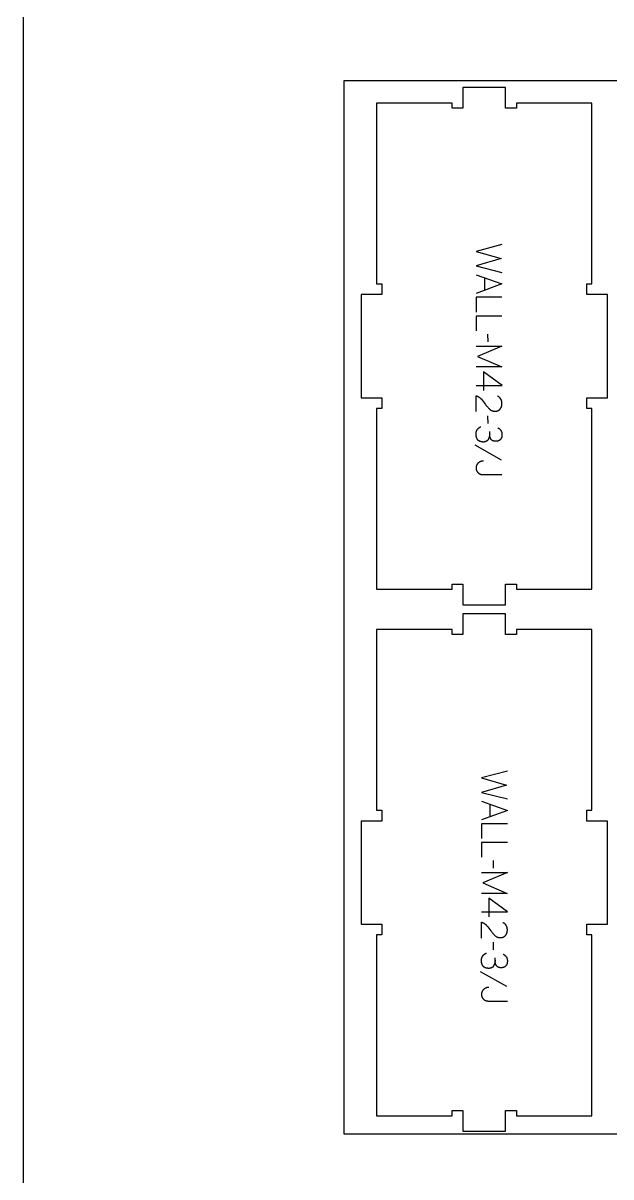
# Model space of a CAD drawing. Extents: x -13885 to -10701, y -27186 to -19593.
# Drawn here: x -13885 to -13204, y -22887 to -21550 of the extents above; entities that cross this region are included whole.
import ezdxf

# ---------------------------------------------------------------- set-up
doc = ezdxf.new("R2010")
doc.units = 0
for name, color, linetype in [('0_SHEET_SPRUCEPLY_2440X122', 1, 'CONTINUOUS'), ('1_ANYTOOL_1MMDEEP_LABELS_S', 2, 'CONTINUOUS'), ('4_ANYTOOL_CUTTHROUGH_OUTSI', 5, 'CONTINUOUS'), ('DONOTCUT', 18, 'CONTINUOUS')]:
    doc.layers.add(name, color=color, linetype=linetype)

msp = doc.modelspace()

# ---------------------------------------------------------------- linework, layer by layer
at = {"layer": '0_SHEET_SPRUCEPLY_2440X122'}
msp.add_lwpolyline([(-13513.1, -21616.7), (-13513.1, -22836.7), (-11073.1, -22836.7), (-11073.1, -21616.7)], close=True, dxfattribs=at)
at = {"layer": '1_ANYTOOL_1MMDEEP_LABELS_S'}
for points in [[(-13329.9, -21806.4), (-13359.9, -21814.2), (-13330.8, -21822.6), (-13359.9, -21831.1), (-13329.9, -21838.6)], [(-13359.9, -21841.2), (-13329.9, -21852), (-13359.9, -21863.1)], [(-13350.3, -21844.6), (-13350.3, -21859.5)], [(-13329.9, -21867.4), (-13359.9, -21867.4), (-13359.9, -21884.5)], [(-13329.9, -21889.2), (-13359.9, -21889.2), (-13359.9, -21906.3)], [(-13346, -21918.9), (-13346.1, -21910.2)], [(-13359.9, -21924.1), (-13329.9, -21924.1), (-13358.2, -21936.1), (-13330, -21948.1), (-13359.9, -21948.1)], [(-13359.9, -21969.6), (-13329.8, -21969.7), (-13351.2, -21953.7)], [(-13351.2, -21953.7), (-13351.2, -21975.4)], [(-13359.8, -21999.9), (-13359.8, -21981.6), (-13359.3, -21981.7), (-13359.1, -21981.8), (-13358.9, -21981.9), (-13358.6, -21981.9), (-13358.4, -21982), (-13358.2, -21982.1), (-13358, -21982.2), (-13357.8, -21982.3), (-13357.6, -21982.4), (-13357.4, -21982.5), (-13357.2, -21982.6), (-13357, -21982.8), (-13356.8, -21982.9), (-13356.6, -21983), (-13356.4, -21983.1), (-13356.2, -21983.3), (-13356, -21983.4), (-13355.8, -21983.5), (-13355.6, -21983.7), (-13355.5, -21983.8), (-13355.3, -21984), (-13355.1, -21984.1), (-13354.9, -21984.3), (-13354.8, -21984.4), (-13354.6, -21984.6), (-13354.4, -21984.7), (-13354.3, -21984.9), (-13354.1, -21985.1), (-13353.9, -21985.2), (-13353.6, -21985.6), (-13352.4, -21987.1), (-13351.2, -21988.6), (-13350.1, -21990.1), (-13348.9, -21991.6), (-13348.4, -21992.4), (-13347.8, -21993.1), (-13347.2, -21993.8), (-13346.6, -21994.5), (-13346, -21995.2), (-13345.4, -21995.8), (-13344.8, -21996.4), (-13344.2, -21997), (-13344.1, -21997.2), (-13343.9, -21997.3), (-13343.7, -21997.4), (-13343.6, -21997.6), (-13343.4, -21997.7), (-13343.2, -21997.8), (-13343.1, -21997.9), (-13342.9, -21998.1), (-13342.7, -21998.2), (-13342.5, -21998.3), (-13342.4, -21998.4), (-13342.2, -21998.5), (-13342, -21998.6), (-13341.8, -21998.6), (-13341.6, -21998.7), (-13341.4, -21998.8), (-13341.2, -21998.9), (-13341.1, -21998.9), (-13340.9, -21999), (-13340.7, -21999.1), (-13340.5, -21999.1), (-13340.2, -21999.2), (-13340, -21999.2), (-13339.8, -21999.2), (-13339.6, -21999.3), (-13339.4, -21999.3), (-13339.2, -21999.3), (-13339, -21999.3), (-13338.8, -21999.4), (-13338.5, -21999.4), (-13338.3, -21999.4), (-13338.1, -21999.4), (-13337.8, -21999.4), (-13337.6, -21999.4), (-13337.3, -21999.4), (-13337.1, -21999.3), (-13336.9, -21999.3), (-13336.6, -21999.3), (-13336.4, -21999.3), (-13336.2, -21999.2), (-13336, -21999.2), (-13335.8, -21999.1), (-13335.5, -21999.1), (-13335.3, -21999), (-13335.1, -21999), (-13334.9, -21998.9), (-13334.7, -21998.8), (-13334.5, -21998.8), (-13334.3, -21998.7), (-13334.2, -21998.6), (-13334, -21998.5), (-13333.8, -21998.4), (-13333.6, -21998.3), (-13333.5, -21998.2), (-13333.3, -21998.1), (-13333.1, -21998), (-13333, -21997.8), (-13332.8, -21997.7), (-13332.7, -21997.6), (-13332.5, -21997.4), (-13332.4, -21997.3), (-13332.2, -21997.2), (-13332.1, -21997), (-13332, -21996.9), (-13331.8, -21996.7), (-13331.7, -21996.5), (-13331.6, -21996.4), (-13331.5, -21996.2), (-13331.4, -21996), (-13331.2, -21995.9), (-13331.1, -21995.7), (-13331, -21995.5), (-13330.9, -21995.3), (-13330.8, -21995.1), (-13330.8, -21995), (-13330.7, -21994.8), (-13330.6, -21994.6), (-13330.5, -21994.4), (-13330.4, -21994.2), (-13330.4, -21994), (-13330.3, -21993.8), (-13330.3, -21993.6), (-13330.2, -21993.4), (-13330.2, -21993.2), (-13330.1, -21993), (-13330.1, -21992.8), (-13330, -21992.5), (-13330, -21992.3), (-13330, -21992.1), (-13329.9, -21991.9), (-13329.9, -21991.6), (-13329.9, -21991.4), (-13329.9, -21991.2), (-13329.9, -21990.9), (-13329.9, -21990.5), (-13329.9, -21990.1), (-13329.9, -21989.7), (-13329.9, -21989.4), (-13329.9, -21989), (-13330, -21988.7), (-13330, -21988.4), (-13330.1, -21988), (-13330.2, -21987.7), (-13330.3, -21987.4), (-13330.3, -21987.3), (-13330.4, -21987.1), (-13330.4, -21987), (-13330.5, -21986.8), (-13330.5, -21986.7), (-13330.6, -21986.5), (-13330.6, -21986.4), (-13330.7, -21986.2), (-13330.8, -21986.1), (-13330.8, -21985.9), (-13330.9, -21985.8), (-13331, -21985.7), (-13331.1, -21985.5), (-13331.1, -21985.4), (-13331.2, -21985.3), (-13331.3, -21985.1), (-13331.4, -21985), (-13331.5, -21984.9), (-13331.6, -21984.8), (-13331.7, -21984.6), (-13331.8, -21984.5), (-13331.8, -21984.4), (-13331.9, -21984.3), (-13332.1, -21984.1), (-13332.2, -21984), (-13332.3, -21983.9), (-13332.4, -21983.8), (-13332.5, -21983.7), (-13332.6, -21983.6), (-13332.7, -21983.5), (-13332.8, -21983.4), (-13333, -21983.3), (-13333.2, -21983.1), (-13333.5, -21982.9), (-13333.8, -21982.7), (-13334, -21982.5), (-13334.3, -21982.3), (-13334.6, -21982.1), (-13335, -21982)], [(-13346, -22013.6), (-13346.1, -22004.8)], [(-13344.1, -22025.7), (-13344.1, -22026.1), (-13344.2, -22026.5), (-13344.2, -22027), (-13344.3, -22027.4), (-13344.3, -22027.8), (-13344.4, -22028.2), (-13344.5, -22028.6), (-13344.6, -22029), (-13344.7, -22029.4), (-13344.8, -22029.8), (-13345, -22030.2), (-13345.1, -22030.6), (-13345.3, -22031), (-13345.5, -22031.4), (-13345.6, -22031.8), (-13345.8, -22032.1), (-13345.9, -22032.3), (-13346, -22032.5), (-13346.1, -22032.6), (-13346.1, -22032.7), (-13346.2, -22032.7), (-13346.3, -22032.8), (-13346.3, -22032.9), (-13346.4, -22033), (-13346.4, -22033.1), (-13346.5, -22033.1), (-13346.6, -22033.2), (-13346.6, -22033.3), (-13346.7, -22033.4), (-13346.8, -22033.4), (-13346.8, -22033.5), (-13346.9, -22033.6), (-13347, -22033.6), (-13347, -22033.7), (-13347.1, -22033.8), (-13347.2, -22033.8), (-13347.3, -22033.9), (-13347.3, -22033.9), (-13347.4, -22034), (-13347.5, -22034), (-13347.6, -22034.1), (-13347.7, -22034.2), (-13347.7, -22034.2), (-13347.8, -22034.3), (-13347.9, -22034.3), (-13348, -22034.3), (-13348.1, -22034.4), (-13348.2, -22034.4), (-13348.3, -22034.5), (-13348.4, -22034.5), (-13348.5, -22034.6), (-13348.5, -22034.6), (-13348.7, -22034.7), (-13348.9, -22034.7), (-13349.1, -22034.8), (-13349.3, -22034.9), (-13349.6, -22034.9), (-13349.8, -22034.9), (-13350, -22035), (-13350.2, -22035), (-13350.4, -22035), (-13350.7, -22035.1), (-13350.9, -22035.1), (-13351.2, -22035.1), (-13351.4, -22035.1), (-13351.7, -22035.1), (-13352, -22035.1), (-13352.2, -22035.1), (-13352.5, -22035), (-13352.8, -22035), (-13353, -22035), (-13353.3, -22035), (-13353.5, -22034.9), (-13353.7, -22034.9), (-13354, -22034.8), (-13354.2, -22034.8), (-13354.4, -22034.7), (-13354.7, -22034.7), (-13354.9, -22034.6), (-13355.1, -22034.5), (-13355.3, -22034.5), (-13355.5, -22034.4), (-13355.7, -22034.3), (-13355.9, -22034.2), (-13356.1, -22034.1), (-13356.2, -22034), (-13356.4, -22033.9), (-13356.6, -22033.8), (-13356.7, -22033.7), (-13356.9, -22033.6), (-13357.1, -22033.4), (-13357.2, -22033.3), (-13357.3, -22033.2), (-13357.4, -22033.2), (-13357.4, -22033.1), (-13357.5, -22033), (-13357.6, -22033), (-13357.6, -22032.9), (-13357.7, -22032.8), (-13357.8, -22032.8), (-13357.9, -22032.6), (-13358, -22032.4), (-13358.1, -22032.3), (-13358.2, -22032.1), (-13358.3, -22032), (-13358.5, -22031.8), (-13358.6, -22031.6), (-13358.7, -22031.4), (-13358.7, -22031.2), (-13358.8, -22031.1), (-13358.9, -22030.9), (-13359, -22030.7), (-13359.1, -22030.5), (-13359.2, -22030.3), (-13359.2, -22030.1), (-13359.3, -22029.9), (-13359.4, -22029.7), (-13359.4, -22029.5), (-13359.5, -22029.2), (-13359.5, -22029), (-13359.6, -22028.8), (-13359.6, -22028.6), (-13359.7, -22028.3), (-13359.7, -22028.1), (-13359.7, -22027.9), (-13359.8, -22027.4), (-13359.8, -22026.9), (-13359.8, -22026.4), (-13359.9, -22025.8), (-13359.9, -22025.4), (-13359.8, -22025.1), (-13359.8, -22024.7), (-13359.8, -22024.3), (-13359.7, -22024), (-13359.7, -22023.8), (-13359.7, -22023.7), (-13359.6, -22023.5), (-13359.6, -22023.3), (-13359.5, -22023.2), (-13359.5, -22023), (-13359.5, -22022.8), (-13359.4, -22022.7), (-13359.4, -22022.5), (-13359.3, -22022.4), (-13359.2, -22022.2), (-13359.2, -22022.1), (-13359.1, -22021.9), (-13359.1, -22021.8), (-13359, -22021.6), (-13358.9, -22021.5), (-13358.8, -22021.3), (-13358.8, -22021.2), (-13358.7, -22021), (-13358.6, -22020.9), (-13358.5, -22020.8), (-13358.4, -22020.6), (-13358.3, -22020.5), (-13358.2, -22020.4), (-13358.2, -22020.3), (-13358.1, -22020.1), (-13358, -22020), (-13357.8, -22019.9), (-13357.7, -22019.8), (-13357.6, -22019.7), (-13357.5, -22019.5), (-13357.4, -22019.4), (-13357.3, -22019.3), (-13357.2, -22019.2), (-13357, -22019.1), (-13356.9, -22019), (-13356.8, -22018.9), (-13356.7, -22018.8), (-13356.5, -22018.7), (-13356.4, -22018.6), (-13356.2, -22018.5), (-13356.1, -22018.4), (-13355.9, -22018.3), (-13355.8, -22018.2), (-13355.5, -22018), (-13355.2, -22017.9), (-13354.8, -22017.7), (-13354.5, -22017.6), (-13354.2, -22017.4)], [(-13334.8, -22018.5), (-13334.5, -22018.7), (-13334.2, -22018.9), (-13333.9, -22019), (-13333.6, -22019.2), (-13333.4, -22019.4), (-13333.1, -22019.6), (-13332.9, -22019.8), (-13332.7, -22019.9), (-13332.6, -22020), (-13332.5, -22020.1), (-13332.4, -22020.2), (-13332.3, -22020.3), (-13332.2, -22020.4), (-13332.1, -22020.5), (-13332, -22020.6), (-13331.9, -22020.7), (-13331.8, -22020.9), (-13331.7, -22021), (-13331.6, -22021.1), (-13331.5, -22021.2), (-13331.4, -22021.3), (-13331.3, -22021.5), (-13331.2, -22021.6), (-13331.2, -22021.7), (-13331.1, -22021.8), (-13331, -22022), (-13330.9, -22022.1), (-13330.9, -22022.2), (-13330.8, -22022.4), (-13330.7, -22022.5), (-13330.7, -22022.6), (-13330.6, -22022.8), (-13330.5, -22022.9), (-13330.5, -22023), (-13330.4, -22023.2), (-13330.4, -22023.3), (-13330.3, -22023.5), (-13330.3, -22023.6), (-13330.2, -22023.8), (-13330.2, -22024.1), (-13330.1, -22024.4), (-13330, -22024.7), (-13330, -22025), (-13329.9, -22025.4), (-13329.9, -22025.7), (-13329.9, -22026), (-13329.9, -22026.4), (-13329.9, -22026.7), (-13329.9, -22026.9), (-13329.9, -22027.1), (-13329.9, -22027.4), (-13329.9, -22027.6), (-13329.9, -22027.8), (-13329.9, -22028), (-13329.9, -22028.1), (-13330, -22028.3), (-13330, -22028.5), (-13330, -22028.7), (-13330.1, -22028.9), (-13330.1, -22029.1), (-13330.2, -22029.3), (-13330.2, -22029.4), (-13330.3, -22029.6), (-13330.3, -22029.8), (-13330.4, -22030), (-13330.5, -22030.1), (-13330.5, -22030.3), (-13330.6, -22030.5), (-13330.7, -22030.6), (-13330.7, -22030.8), (-13330.8, -22030.9), (-13330.9, -22031.1), (-13331, -22031.2), (-13331.1, -22031.4), (-13331.2, -22031.5), (-13331.3, -22031.7), (-13331.4, -22031.8), (-13331.5, -22032), (-13331.6, -22032.1), (-13331.7, -22032.2), (-13331.9, -22032.4), (-13332, -22032.5), (-13332.1, -22032.6), (-13332.2, -22032.7), (-13332.4, -22032.8), (-13332.5, -22033), (-13332.6, -22033.1), (-13332.8, -22033.2), (-13332.9, -22033.3), (-13333.1, -22033.4), (-13333.2, -22033.4), (-13333.4, -22033.5), (-13333.5, -22033.6), (-13333.7, -22033.7), (-13333.9, -22033.7), (-13334, -22033.8), (-13334.2, -22033.9), (-13334.4, -22033.9), (-13334.5, -22034), (-13334.7, -22034), (-13334.9, -22034.1), (-13335.1, -22034.1), (-13335.3, -22034.2), (-13335.5, -22034.2), (-13335.7, -22034.2), (-13335.9, -22034.3), (-13336.1, -22034.3), (-13336.3, -22034.3), (-13336.5, -22034.3), (-13336.7, -22034.3), (-13336.9, -22034.3), (-13337.4, -22034.3), (-13337.8, -22034.3), (-13338.1, -22034.3), (-13338.4, -22034.2), (-13338.7, -22034.2), (-13338.9, -22034.2), (-13339, -22034.2), (-13339.1, -22034.1), (-13339.3, -22034.1), (-13339.4, -22034.1), (-13339.6, -22034), (-13339.7, -22034), (-13339.8, -22033.9), (-13339.9, -22033.9), (-13340.1, -22033.9), (-13340.2, -22033.8), (-13340.3, -22033.8), (-13340.4, -22033.7), (-13340.5, -22033.7), (-13340.6, -22033.6), (-13340.7, -22033.6), (-13340.9, -22033.5), (-13341, -22033.4), (-13341.1, -22033.4), (-13341.2, -22033.3), (-13341.3, -22033.2), (-13341.3, -22033.2), (-13341.5, -22033), (-13341.7, -22032.9), (-13341.9, -22032.7), (-13342, -22032.5), (-13342.1, -22032.5), (-13342.2, -22032.4), (-13342.2, -22032.3), (-13342.3, -22032.2), (-13342.4, -22032.1), (-13342.5, -22032), (-13342.5, -22032), (-13342.6, -22031.9), (-13342.6, -22031.8), (-13342.7, -22031.7), (-13342.8, -22031.6), (-13342.8, -22031.5), (-13342.9, -22031.4), (-13342.9, -22031.3), (-13343, -22031.2), (-13343, -22031.1), (-13343.1, -22031), (-13343.1, -22030.9), (-13343.2, -22030.8), (-13343.2, -22030.7), (-13343.3, -22030.6), (-13343.3, -22030.5), (-13343.4, -22030.3), (-13343.5, -22030.1), (-13343.5, -22029.9), (-13343.6, -22029.6), (-13343.7, -22029.4), (-13343.7, -22029.2), (-13343.8, -22029), (-13343.8, -22028.7), (-13343.9, -22028.5), (-13343.9, -22028.3), (-13343.9, -22028), (-13344, -22027.8), (-13344, -22027.6), (-13344, -22027.3), (-13344, -22027.1), (-13344, -22026.8), (-13344, -22026.6), (-13344.1, -22022.9)], [(-13330.3, -22056.1), (-13361.1, -22038.9)], [(-13351.4, -22057.2), (-13351.6, -22057.2), (-13351.8, -22057.2), (-13352, -22057.2), (-13352.2, -22057.2), (-13352.4, -22057.2), (-13352.6, -22057.2), (-13352.8, -22057.3), (-13353, -22057.3), (-13353.2, -22057.3), (-13353.4, -22057.4), (-13353.6, -22057.4), (-13353.8, -22057.5), (-13354, -22057.5), (-13354.1, -22057.6), (-13354.3, -22057.6), (-13354.5, -22057.7), (-13354.7, -22057.8), (-13354.9, -22057.9), (-13355.1, -22057.9), (-13355.2, -22058), (-13355.4, -22058.1), (-13355.6, -22058.2), (-13355.8, -22058.3), (-13356, -22058.4), (-13356.1, -22058.5), (-13356.3, -22058.6), (-13356.5, -22058.7), (-13356.6, -22058.8), (-13356.8, -22059), (-13357, -22059.1), (-13357.1, -22059.2), (-13357.3, -22059.4), (-13357.4, -22059.5), (-13357.6, -22059.6), (-13357.7, -22059.8), (-13357.9, -22059.9), (-13358, -22060.1), (-13358.2, -22060.2), (-13358.3, -22060.4), (-13358.4, -22060.6), (-13358.5, -22060.7), (-13358.6, -22060.9), (-13358.7, -22061), (-13358.9, -22061.2), (-13359, -22061.4), (-13359, -22061.6), (-13359.1, -22061.7), (-13359.2, -22061.9), (-13359.3, -22062.1), (-13359.4, -22062.3), (-13359.4, -22062.5), (-13359.5, -22062.7), (-13359.6, -22062.9), (-13359.6, -22063.1), (-13359.7, -22063.3), (-13359.7, -22063.5), (-13359.7, -22063.7), (-13359.8, -22063.9), (-13359.8, -22064.1), (-13359.8, -22064.3), (-13359.8, -22064.5), (-13359.8, -22064.7), (-13359.9, -22064.9), (-13359.9, -22065.2), (-13359.9, -22065.4), (-13359.8, -22065.6), (-13359.8, -22065.8), (-13359.8, -22066), (-13359.8, -22066.2), (-13359.8, -22066.4), (-13359.7, -22066.6), (-13359.7, -22066.8), (-13359.7, -22067), (-13359.6, -22067.2), (-13359.6, -22067.4), (-13359.5, -22067.6), (-13359.5, -22067.7), (-13359.4, -22067.9), (-13359.3, -22068.1), (-13359.3, -22068.3), (-13359.2, -22068.5), (-13359.1, -22068.6), (-13359, -22068.8), (-13358.9, -22069), (-13358.8, -22069.1), (-13358.7, -22069.3), (-13358.6, -22069.4), (-13358.5, -22069.6), (-13358.4, -22069.7), (-13358.3, -22069.9), (-13358.2, -22070), (-13358.1, -22070.2), (-13357.9, -22070.3), (-13357.8, -22070.5), (-13357.6, -22070.6), (-13357.5, -22070.7), (-13357.4, -22070.9), (-13357.2, -22071), (-13357, -22071.1), (-13356.9, -22071.2), (-13356.7, -22071.4), (-13356.6, -22071.5), (-13356.4, -22071.6), (-13356.3, -22071.7), (-13356.1, -22071.8), (-13355.9, -22071.9), (-13355.8, -22072), (-13355.6, -22072), (-13355.4, -22072.1), (-13355.2, -22072.2), (-13355.1, -22072.3), (-13354.9, -22072.4), (-13354.7, -22072.4), (-13354.5, -22072.5), (-13354.3, -22072.5), (-13354.2, -22072.6), (-13354, -22072.6), (-13353.8, -22072.7), (-13353.6, -22072.7), (-13353.4, -22072.8), (-13353.2, -22072.8), (-13353, -22072.8), (-13352.8, -22072.8), (-13352.6, -22072.9), (-13352.4, -22072.9), (-13352.2, -22072.9), (-13352, -22072.9), (-13351.8, -22072.9), (-13329.9, -22072.9)], [(-13323.6, -22416.4), (-13353.6, -22424.2), (-13324.5, -22432.6), (-13353.6, -22441.1), (-13323.6, -22448.6)], [(-13353.6, -22451.2), (-13323.6, -22462), (-13353.6, -22473.1)], [(-13344, -22454.6), (-13344, -22469.5)], [(-13323.6, -22477.4), (-13353.6, -22477.4), (-13353.6, -22494.5)], [(-13323.6, -22499.2), (-13353.6, -22499.2), (-13353.6, -22516.3)], [(-13339.7, -22528.9), (-13339.8, -22520.2)], [(-13353.6, -22534.1), (-13323.6, -22534.1), (-13352, -22546.1), (-13323.7, -22558.1), (-13353.6, -22558.1)], [(-13353.6, -22579.6), (-13323.6, -22579.7), (-13344.9, -22563.7)], [(-13344.9, -22563.7), (-13344.9, -22585.4)], [(-13353.6, -22609.9), (-13353.5, -22591.6), (-13353.1, -22591.7), (-13352.8, -22591.8), (-13352.6, -22591.9), (-13352.4, -22591.9), (-13352.2, -22592), (-13352, -22592.1), (-13351.8, -22592.2), (-13351.5, -22592.3), (-13351.3, -22592.4), (-13351.1, -22592.5), (-13350.9, -22592.6), (-13350.7, -22592.8), (-13350.5, -22592.9), (-13350.3, -22593), (-13350.1, -22593.1), (-13349.9, -22593.3), (-13349.8, -22593.4), (-13349.6, -22593.5), (-13349.4, -22593.7), (-13349.2, -22593.8), (-13349, -22594), (-13348.9, -22594.1), (-13348.7, -22594.3), (-13348.5, -22594.4), (-13348.3, -22594.6), (-13348.2, -22594.7), (-13348, -22594.9), (-13347.8, -22595.1), (-13347.7, -22595.2), (-13347.4, -22595.6), (-13346.2, -22597.1), (-13345, -22598.6), (-13343.8, -22600.1), (-13342.7, -22601.6), (-13342.1, -22602.4), (-13341.5, -22603.1), (-13341, -22603.8), (-13340.4, -22604.5), (-13339.8, -22605.2), (-13339.2, -22605.8), (-13338.6, -22606.4), (-13338, -22607), (-13337.8, -22607.2), (-13337.6, -22607.3), (-13337.5, -22607.4), (-13337.3, -22607.6), (-13337.2, -22607.7), (-13337, -22607.8), (-13336.8, -22607.9), (-13336.6, -22608.1), (-13336.5, -22608.2), (-13336.3, -22608.3), (-13336.1, -22608.4), (-13335.9, -22608.5), (-13335.8, -22608.6), (-13335.6, -22608.6), (-13335.4, -22608.7), (-13335.2, -22608.8), (-13335, -22608.9), (-13334.8, -22608.9), (-13334.6, -22609), (-13334.4, -22609.1), (-13334.2, -22609.1), (-13334, -22609.2), (-13333.8, -22609.2), (-13333.6, -22609.2), (-13333.4, -22609.3), (-13333.2, -22609.3), (-13332.9, -22609.3), (-13332.7, -22609.3), (-13332.5, -22609.4), (-13332.3, -22609.4), (-13332.1, -22609.4), (-13331.8, -22609.4), (-13331.6, -22609.4), (-13331.3, -22609.4), (-13331.1, -22609.4), (-13330.9, -22609.3), (-13330.6, -22609.3), (-13330.4, -22609.3), (-13330.2, -22609.3), (-13329.9, -22609.2), (-13329.7, -22609.2), (-13329.5, -22609.1), (-13329.3, -22609.1), (-13329.1, -22609), (-13328.9, -22609), (-13328.7, -22608.9), (-13328.5, -22608.8), (-13328.3, -22608.8), (-13328.1, -22608.7), (-13327.9, -22608.6), (-13327.7, -22608.5), (-13327.6, -22608.4), (-13327.4, -22608.3), (-13327.2, -22608.2), (-13327, -22608.1), (-13326.9, -22608), (-13326.7, -22607.8), (-13326.6, -22607.7), (-13326.4, -22607.6), (-13326.3, -22607.4), (-13326.1, -22607.3), (-13326, -22607.2), (-13325.8, -22607), (-13325.7, -22606.9), (-13325.6, -22606.7), (-13325.5, -22606.5), (-13325.3, -22606.4), (-13325.2, -22606.2), (-13325.1, -22606), (-13325, -22605.9), (-13324.9, -22605.7), (-13324.8, -22605.5), (-13324.7, -22605.3), (-13324.6, -22605.1), (-13324.5, -22605), (-13324.4, -22604.8), (-13324.3, -22604.6), (-13324.3, -22604.4), (-13324.2, -22604.2), (-13324.1, -22604), (-13324.1, -22603.8), (-13324, -22603.6), (-13324, -22603.4), (-13323.9, -22603.2), (-13323.9, -22603), (-13323.8, -22602.8), (-13323.8, -22602.5), (-13323.7, -22602.3), (-13323.7, -22602.1), (-13323.7, -22601.9), (-13323.7, -22601.6), (-13323.6, -22601.4), (-13323.6, -22601.2), (-13323.6, -22600.9), (-13323.6, -22600.5), (-13323.6, -22600.1), (-13323.6, -22599.7), (-13323.7, -22599.4), (-13323.7, -22599), (-13323.7, -22598.7), (-13323.8, -22598.4), (-13323.9, -22598), (-13323.9, -22597.7), (-13324, -22597.4), (-13324.1, -22597.3), (-13324.1, -22597.1), (-13324.2, -22597), (-13324.2, -22596.8), (-13324.3, -22596.7), (-13324.3, -22596.5), (-13324.4, -22596.4), (-13324.4, -22596.2), (-13324.5, -22596.1), (-13324.6, -22595.9), (-13324.7, -22595.8), (-13324.7, -22595.7), (-13324.8, -22595.5), (-13324.9, -22595.4), (-13325, -22595.3), (-13325, -22595.1), (-13325.1, -22595), (-13325.2, -22594.9), (-13325.3, -22594.8), (-13325.4, -22594.6), (-13325.5, -22594.5), (-13325.6, -22594.4), (-13325.7, -22594.3), (-13325.8, -22594.1), (-13325.9, -22594), (-13326, -22593.9), (-13326.1, -22593.8), (-13326.2, -22593.7), (-13326.4, -22593.6), (-13326.5, -22593.5), (-13326.6, -22593.4), (-13326.7, -22593.3), (-13327, -22593.1), (-13327.2, -22592.9), (-13327.5, -22592.7), (-13327.8, -22592.5), (-13328.1, -22592.3), (-13328.4, -22592.1), (-13328.7, -22592)], [(-13339.7, -22623.6), (-13339.8, -22614.8)], [(-13337.8, -22635.7), (-13337.9, -22636.1), (-13337.9, -22636.5), (-13337.9, -22637), (-13338, -22637.4), (-13338.1, -22637.8), (-13338.2, -22638.2), (-13338.3, -22638.6), (-13338.4, -22639), (-13338.5, -22639.4), (-13338.6, -22639.8), (-13338.7, -22640.2), (-13338.9, -22640.6), (-13339, -22641), (-13339.2, -22641.4), (-13339.4, -22641.8), (-13339.6, -22642.1), (-13339.7, -22642.3), (-13339.8, -22642.5), (-13339.8, -22642.6), (-13339.9, -22642.7), (-13339.9, -22642.7), (-13340, -22642.8), (-13340.1, -22642.9), (-13340.1, -22643), (-13340.2, -22643.1), (-13340.2, -22643.1), (-13340.3, -22643.2), (-13340.4, -22643.3), (-13340.4, -22643.4), (-13340.5, -22643.4), (-13340.6, -22643.5), (-13340.6, -22643.6), (-13340.7, -22643.6), (-13340.8, -22643.7), (-13340.9, -22643.8), (-13340.9, -22643.8), (-13341, -22643.9), (-13341.1, -22643.9), (-13341.2, -22644), (-13341.2, -22644), (-13341.3, -22644.1), (-13341.4, -22644.2), (-13341.5, -22644.2), (-13341.6, -22644.3), (-13341.7, -22644.3), (-13341.8, -22644.3), (-13341.8, -22644.4), (-13341.9, -22644.4), (-13342, -22644.5), (-13342.1, -22644.5), (-13342.2, -22644.6), (-13342.3, -22644.6), (-13342.5, -22644.7), (-13342.7, -22644.7), (-13342.9, -22644.8), (-13343.1, -22644.9), (-13343.3, -22644.9), (-13343.5, -22644.9), (-13343.7, -22645), (-13344, -22645), (-13344.2, -22645), (-13344.4, -22645.1), (-13344.7, -22645.1), (-13344.9, -22645.1), (-13345.2, -22645.1), (-13345.4, -22645.1), (-13345.7, -22645.1), (-13346, -22645.1), (-13346.2, -22645), (-13346.5, -22645), (-13346.8, -22645), (-13347, -22645), (-13347.3, -22644.9), (-13347.5, -22644.9), (-13347.7, -22644.8), (-13348, -22644.8), (-13348.2, -22644.7), (-13348.4, -22644.7), (-13348.6, -22644.6), (-13348.8, -22644.5), (-13349, -22644.5), (-13349.2, -22644.4), (-13349.4, -22644.3), (-13349.6, -22644.2), (-13349.8, -22644.1), (-13350, -22644), (-13350.2, -22643.9), (-13350.3, -22643.8), (-13350.5, -22643.7), (-13350.7, -22643.6), (-13350.8, -22643.4), (-13351, -22643.3), (-13351, -22643.2), (-13351.1, -22643.2), (-13351.2, -22643.1), (-13351.2, -22643), (-13351.3, -22643), (-13351.4, -22642.9), (-13351.4, -22642.8), (-13351.5, -22642.8), (-13351.6, -22642.6), (-13351.8, -22642.4), (-13351.9, -22642.3), (-13352, -22642.1), (-13352.1, -22642), (-13352.2, -22641.8), (-13352.3, -22641.6), (-13352.4, -22641.4), (-13352.5, -22641.2), (-13352.6, -22641.1), (-13352.7, -22640.9), (-13352.8, -22640.7), (-13352.8, -22640.5), (-13352.9, -22640.3), (-13353, -22640.1), (-13353, -22639.9), (-13353.1, -22639.7), (-13353.2, -22639.5), (-13353.2, -22639.2), (-13353.3, -22639), (-13353.3, -22638.8), (-13353.4, -22638.6), (-13353.4, -22638.3), (-13353.5, -22638.1), (-13353.5, -22637.9), (-13353.5, -22637.4), (-13353.6, -22636.9), (-13353.6, -22636.4), (-13353.6, -22635.8), (-13353.6, -22635.4), (-13353.6, -22635.1), (-13353.6, -22634.7), (-13353.5, -22634.3), (-13353.5, -22634), (-13353.4, -22633.8), (-13353.4, -22633.7), (-13353.4, -22633.5), (-13353.3, -22633.3), (-13353.3, -22633.2), (-13353.2, -22633), (-13353.2, -22632.8), (-13353.2, -22632.7), (-13353.1, -22632.5), (-13353, -22632.4), (-13353, -22632.2), (-13352.9, -22632.1), (-13352.9, -22631.9), (-13352.8, -22631.8), (-13352.7, -22631.6), (-13352.7, -22631.5), (-13352.6, -22631.3), (-13352.5, -22631.2), (-13352.4, -22631), (-13352.4, -22630.9), (-13352.3, -22630.8), (-13352.2, -22630.6), (-13352.1, -22630.5), (-13352, -22630.4), (-13351.9, -22630.3), (-13351.8, -22630.1), (-13351.7, -22630), (-13351.6, -22629.9), (-13351.5, -22629.8), (-13351.4, -22629.7), (-13351.3, -22629.5), (-13351.2, -22629.4), (-13351, -22629.3), (-13350.9, -22629.2), (-13350.8, -22629.1), (-13350.7, -22629), (-13350.5, -22628.9), (-13350.4, -22628.8), (-13350.3, -22628.7), (-13350.1, -22628.6), (-13350, -22628.5), (-13349.8, -22628.4), (-13349.7, -22628.3), (-13349.5, -22628.2), (-13349.2, -22628), (-13348.9, -22627.9), (-13348.6, -22627.7), (-13348.3, -22627.6), (-13347.9, -22627.4)], [(-13328.5, -22628.5), (-13328.2, -22628.7), (-13327.9, -22628.9), (-13327.7, -22629), (-13327.4, -22629.2), (-13327.1, -22629.4), (-13326.9, -22629.6), (-13326.6, -22629.8), (-13326.5, -22629.9), (-13326.4, -22630), (-13326.3, -22630.1), (-13326.2, -22630.2), (-13326, -22630.3), (-13325.9, -22630.4), (-13325.8, -22630.5), (-13325.7, -22630.6), (-13325.6, -22630.7), (-13325.5, -22630.9), (-13325.4, -22631), (-13325.3, -22631.1), (-13325.3, -22631.2), (-13325.2, -22631.3), (-13325.1, -22631.5), (-13325, -22631.6), (-13324.9, -22631.7), (-13324.8, -22631.8), (-13324.8, -22632), (-13324.7, -22632.1), (-13324.6, -22632.2), (-13324.5, -22632.4), (-13324.5, -22632.5), (-13324.4, -22632.6), (-13324.4, -22632.8), (-13324.3, -22632.9), (-13324.2, -22633), (-13324.2, -22633.2), (-13324.1, -22633.3), (-13324.1, -22633.5), (-13324, -22633.6), (-13324, -22633.8), (-13323.9, -22634.1), (-13323.8, -22634.4), (-13323.8, -22634.7), (-13323.7, -22635), (-13323.7, -22635.4), (-13323.6, -22635.7), (-13323.6, -22636), (-13323.6, -22636.4), (-13323.6, -22636.7), (-13323.6, -22636.9), (-13323.6, -22637.1), (-13323.6, -22637.4), (-13323.6, -22637.6), (-13323.7, -22637.8), (-13323.7, -22638), (-13323.7, -22638.1), (-13323.7, -22638.3), (-13323.8, -22638.5), (-13323.8, -22638.7), (-13323.8, -22638.9), (-13323.9, -22639.1), (-13323.9, -22639.3), (-13324, -22639.4), (-13324, -22639.6), (-13324.1, -22639.8), (-13324.1, -22640), (-13324.2, -22640.1), (-13324.3, -22640.3), (-13324.3, -22640.5), (-13324.4, -22640.6), (-13324.5, -22640.8), (-13324.6, -22640.9), (-13324.7, -22641.1), (-13324.8, -22641.2), (-13324.9, -22641.4), (-13324.9, -22641.5), (-13325, -22641.7), (-13325.2, -22641.8), (-13325.3, -22642), (-13325.4, -22642.1), (-13325.5, -22642.2), (-13325.6, -22642.4), (-13325.7, -22642.5), (-13325.9, -22642.6), (-13326, -22642.7), (-13326.1, -22642.8), (-13326.3, -22643), (-13326.4, -22643.1), (-13326.5, -22643.2), (-13326.7, -22643.3), (-13326.8, -22643.4), (-13327, -22643.4), (-13327.1, -22643.5), (-13327.3, -22643.6), (-13327.4, -22643.7), (-13327.6, -22643.7), (-13327.8, -22643.8), (-13327.9, -22643.9), (-13328.1, -22643.9), (-13328.3, -22644), (-13328.5, -22644), (-13328.6, -22644.1), (-13328.8, -22644.1), (-13329, -22644.2), (-13329.2, -22644.2), (-13329.4, -22644.2), (-13329.6, -22644.3), (-13329.8, -22644.3), (-13330, -22644.3), (-13330.2, -22644.3), (-13330.4, -22644.3), (-13330.6, -22644.3), (-13331.2, -22644.3), (-13331.5, -22644.3), (-13331.8, -22644.3), (-13332.2, -22644.2), (-13332.5, -22644.2), (-13332.6, -22644.2), (-13332.8, -22644.2), (-13332.9, -22644.1), (-13333, -22644.1), (-13333.2, -22644.1), (-13333.3, -22644), (-13333.4, -22644), (-13333.6, -22643.9), (-13333.7, -22643.9), (-13333.8, -22643.9), (-13333.9, -22643.8), (-13334.1, -22643.8), (-13334.2, -22643.7), (-13334.3, -22643.7), (-13334.4, -22643.6), (-13334.5, -22643.6), (-13334.6, -22643.5), (-13334.7, -22643.4), (-13334.8, -22643.4), (-13334.9, -22643.3), (-13335, -22643.2), (-13335.1, -22643.2), (-13335.3, -22643), (-13335.4, -22642.9), (-13335.6, -22642.7), (-13335.8, -22642.5), (-13335.8, -22642.5), (-13335.9, -22642.4), (-13336, -22642.3), (-13336.1, -22642.2), (-13336.1, -22642.1), (-13336.2, -22642), (-13336.3, -22642), (-13336.3, -22641.9), (-13336.4, -22641.8), (-13336.5, -22641.7), (-13336.5, -22641.6), (-13336.6, -22641.5), (-13336.6, -22641.4), (-13336.7, -22641.3), (-13336.7, -22641.2), (-13336.8, -22641.1), (-13336.8, -22641), (-13336.9, -22640.9), (-13336.9, -22640.8), (-13337, -22640.7), (-13337, -22640.6), (-13337.1, -22640.5), (-13337.1, -22640.3), (-13337.2, -22640.1), (-13337.3, -22639.9), (-13337.4, -22639.6), (-13337.4, -22639.4), (-13337.5, -22639.2), (-13337.5, -22639), (-13337.6, -22638.7), (-13337.6, -22638.5), (-13337.6, -22638.3), (-13337.7, -22638), (-13337.7, -22637.8), (-13337.7, -22637.6), (-13337.8, -22637.3), (-13337.8, -22637.1), (-13337.8, -22636.8), (-13337.8, -22636.6), (-13337.8, -22632.9)], [(-13324.1, -22666.1), (-13354.8, -22648.9)], [(-13345.1, -22667.2), (-13345.3, -22667.2), (-13345.5, -22667.2), (-13345.7, -22667.2), (-13345.9, -22667.2), (-13346.1, -22667.2), (-13346.3, -22667.2), (-13346.5, -22667.3), (-13346.7, -22667.3), (-13346.9, -22667.3), (-13347.1, -22667.4), (-13347.3, -22667.4), (-13347.5, -22667.5), (-13347.7, -22667.5), (-13347.9, -22667.6), (-13348.1, -22667.6), (-13348.3, -22667.7), (-13348.5, -22667.8), (-13348.6, -22667.9), (-13348.8, -22667.9), (-13349, -22668), (-13349.2, -22668.1), (-13349.4, -22668.2), (-13349.5, -22668.3), (-13349.7, -22668.4), (-13349.9, -22668.5), (-13350, -22668.6), (-13350.2, -22668.7), (-13350.4, -22668.8), (-13350.5, -22669), (-13350.7, -22669.1), (-13350.9, -22669.2), (-13351, -22669.4), (-13351.2, -22669.5), (-13351.3, -22669.6), (-13351.5, -22669.8), (-13351.6, -22669.9), (-13351.8, -22670.1), (-13351.9, -22670.2), (-13352, -22670.4), (-13352.2, -22670.6), (-13352.3, -22670.7), (-13352.4, -22670.9), (-13352.5, -22671), (-13352.6, -22671.2), (-13352.7, -22671.4), (-13352.8, -22671.6), (-13352.9, -22671.7), (-13353, -22671.9), (-13353, -22672.1), (-13353.1, -22672.3), (-13353.2, -22672.5), (-13353.2, -22672.7), (-13353.3, -22672.9), (-13353.4, -22673.1), (-13353.4, -22673.3), (-13353.4, -22673.5), (-13353.5, -22673.7), (-13353.5, -22673.9), (-13353.5, -22674.1), (-13353.6, -22674.3), (-13353.6, -22674.5), (-13353.6, -22674.7), (-13353.6, -22674.9), (-13353.6, -22675.2), (-13353.6, -22675.4), (-13353.6, -22675.6), (-13353.6, -22675.8), (-13353.6, -22676), (-13353.5, -22676.2), (-13353.5, -22676.4), (-13353.5, -22676.6), (-13353.5, -22676.8), (-13353.4, -22677), (-13353.4, -22677.2), (-13353.3, -22677.4), (-13353.3, -22677.6), (-13353.2, -22677.7), (-13353.2, -22677.9), (-13353.1, -22678.1), (-13353, -22678.3), (-13352.9, -22678.5), (-13352.9, -22678.6), (-13352.8, -22678.8), (-13352.7, -22679), (-13352.6, -22679.1), (-13352.5, -22679.3), (-13352.4, -22679.4), (-13352.3, -22679.6), (-13352.2, -22679.7), (-13352, -22679.9), (-13351.9, -22680), (-13351.8, -22680.2), (-13351.7, -22680.3), (-13351.5, -22680.5), (-13351.4, -22680.6), (-13351.2, -22680.7), (-13351.1, -22680.9), (-13351, -22681), (-13350.8, -22681.1), (-13350.6, -22681.2), (-13350.5, -22681.4), (-13350.3, -22681.5), (-13350.2, -22681.6), (-13350, -22681.7), (-13349.8, -22681.8), (-13349.7, -22681.9), (-13349.5, -22682), (-13349.3, -22682), (-13349.2, -22682.1), (-13349, -22682.2), (-13348.8, -22682.3), (-13348.6, -22682.4), (-13348.5, -22682.4), (-13348.3, -22682.5), (-13348.1, -22682.5), (-13347.9, -22682.6), (-13347.7, -22682.6), (-13347.5, -22682.7), (-13347.3, -22682.7), (-13347.1, -22682.8), (-13346.9, -22682.8), (-13346.7, -22682.8), (-13346.5, -22682.8), (-13346.3, -22682.9), (-13346.1, -22682.9), (-13345.9, -22682.9), (-13345.7, -22682.9), (-13345.5, -22682.9), (-13323.6, -22682.9)]]:
    msp.add_lwpolyline(points, dxfattribs=at)
at = {"layer": '4_ANYTOOL_CUTTHROUGH_OUTSI', "color": 5}
for points in [[(-13225.6, -21851.8), (-13225.6, -21642.3), (-13313.1, -21642.3), (-13313.1, -21648.3), (-13325.6, -21648.3), (-13325.6, -21624.3), (-13375.1, -21624.3), (-13375.1, -21648.3), (-13387.6, -21648.3), (-13387.6, -21642.3), (-13475.1, -21642.3), (-13475.1, -21851.8), (-13469.1, -21851.8), (-13469.1, -21864.3), (-13493.1, -21864.3), (-13493.1, -21983.8), (-13469.1, -21983.8), (-13469.1, -21996.3), (-13475.1, -21996.3), (-13475.1, -22205.8), (-13387.6, -22205.8), (-13387.6, -22199.8), (-13375.1, -22199.8), (-13375.1, -22223.8), (-13325.6, -22223.8), (-13325.6, -22199.8), (-13313.1, -22199.8), (-13313.1, -22205.8), (-13225.6, -22205.8), (-13225.6, -21996.3), (-13231.6, -21996.3), (-13231.6, -21983.8), (-13207.6, -21983.8), (-13207.6, -21864.3), (-13231.6, -21864.3), (-13231.6, -21851.8)], [(-13225.6, -22461.8), (-13225.6, -22252.3), (-13313.1, -22252.3), (-13313.1, -22258.3), (-13325.6, -22258.3), (-13325.6, -22234.3), (-13375.1, -22234.3), (-13375.1, -22258.3), (-13387.6, -22258.3), (-13387.6, -22252.3), (-13475.1, -22252.3), (-13475.1, -22461.8), (-13469.1, -22461.8), (-13469.1, -22474.3), (-13493.1, -22474.3), (-13493.1, -22593.8), (-13469.1, -22593.8), (-13469.1, -22606.3), (-13475.1, -22606.3), (-13475.1, -22815.8), (-13387.6, -22815.8), (-13387.6, -22809.8), (-13375.1, -22809.8), (-13375.1, -22833.8), (-13325.6, -22833.8), (-13325.6, -22809.8), (-13313.1, -22809.8), (-13313.1, -22815.8), (-13225.6, -22815.8), (-13225.6, -22606.3), (-13231.6, -22606.3), (-13231.6, -22593.8), (-13207.6, -22593.8), (-13207.6, -22474.3), (-13231.6, -22474.3), (-13231.6, -22461.8)]]:
    msp.add_lwpolyline(points, close=True, dxfattribs=at)
at = {"layer": 'DONOTCUT'}
msp.add_lwpolyline([(-13884.8, -27186.1), (-10701.4, -27186.1), (-10701.4, -19592.7), (-13884.8, -19592.7)], close=True, dxfattribs=at)

doc.saveas('drawing.dxf')
